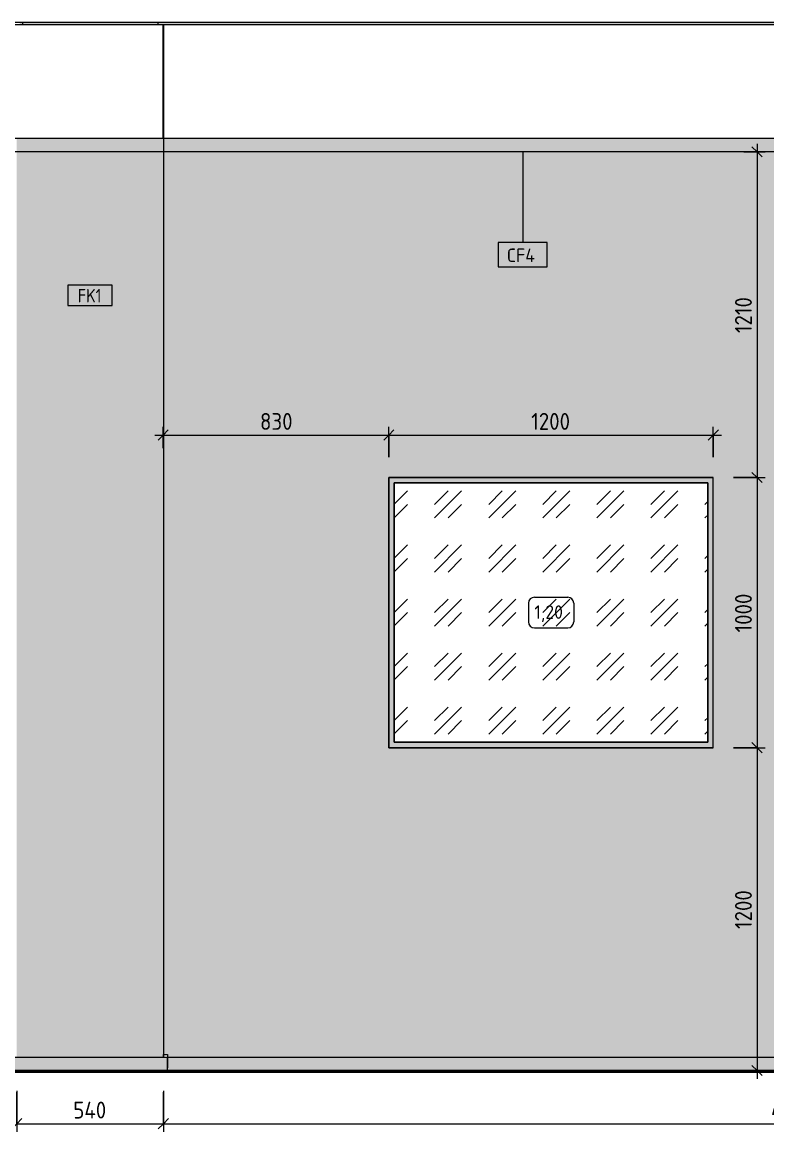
# Model space of a CAD drawing. Header units: millimetres. Extents: x 108096 to 167894, y -1987 to 21700.
# Drawn here: x 142170 to 144924, y 8173 to 12280 of the extents above; entities that cross this region are included whole.
import ezdxf

# ---------------------------------------------------------------- set-up
doc = ezdxf.new("R2010")
doc.units = ezdxf.units.MM
for name, color, linetype, lineweight in [('A-ANNO-DIMS', 7, 'Continuous', 9), ('A-ANNO-DIMS-25', 7, 'Continuous', 9), ('A-CLNG', 7, 'Continuous', 9), ('A-CLNG-IDEN', 7, 'Continuous', 9), ('A-FLOR', 7, 'Continuous', 9), ('A-GENM', 7, 'Continuous', 9), ('A-WALL-IDEN', 7, 'Continuous', 9), ('A-WALL-PATT', 7, 'Continuous', 9), ('I-FURN', 7, 'Continuous', 9), ('I-FURN-IDEN', 7, 'Continuous', 9), ('I-WALL', 7, 'Continuous', 9), ('S-COLS', 7, 'Continuous', 9)]:
    doc.layers.add(name, color=color, linetype=linetype, lineweight=lineweight)
for name, color, linetype, lineweight, true_color in [('A-FLOR-1', 7, 'Continuous', 9, 0x787878), ('A-FLOR-FNSH-1', 7, 'Continuous', 30, 0x3c3c3c), ('I-FURN-11', 7, 'Continuous', 9, 0x949494), ('I-FURN-13', 7, 'Continuous', 9, 0xa1a1a1), ('I-FURN-5', 7, 'Continuous', 9, 0xc0c0c0)]:
    doc.layers.add(name, color=color, linetype=linetype, lineweight=lineweight, true_color=true_color)
doc.layers.add('I-FURN-12', color=7, linetype='Continuous', lineweight=9, true_color=0x303030, transparency=0.7)
doc.styles.add('GOST Common_5', font='GOST_Common.ttf', dxfattribs={"height": 50})
doc.styles.add('GOST Common_7', font='GOST_Common.ttf', dxfattribs={"width": 0.9, "height": 50})
doc.styles.add('ISOCPEUR_2', font='isocpeur.ttf', dxfattribs={"width": 0.9, "height": 62.5})
doc.dimstyles.new('ISO-2_5_0_9К_БОЛЬШОЙ_1', dxfattribs={"dimscale": 304.8, "dimtxt": 62.248823, "dimasz": 0.123031, "dimexe": 0.098425, "dimexo": 0.246063, "dimgap": 0, "dimtad": 1, "dimdec": 0, "dimrnd": 10, "dimzin": 0, "dimdsep": 46, "dimtxsty": 'ISOCPEUR_2', "dimblk1": 'OBLIQUE', "dimblk2": 'OBLIQUE', "dimsah": 1, "dimcen": 0.09, "dimdle": 0.098425, "dimazin": 0, "dimtfac": 1, "dimtdec": 4, "dimtix": 1, "dimtmove": 0, "dimatfit": 3, "dimfxl": 1, "dimtvp": 1, "dimtolj": 1, "dimtzin": 0, "dimarcsym": 2})

# ---------------------------------------------------------------- blocks, each defined once
blk = doc.blocks.new('Зеркало обычное - 1_20-26543683-Развертка 3_33-2')
at = {"layer": 'I-FURN'}
h = blk.add_hatch(dxfattribs=at)
h.set_pattern_fill('FP_19', color=256, style=0, pattern_type=2)
h.set_pattern_definition([(45, (-17704.6, 8445), (-199.9995, 0), [141.421, -141.421]), (45, (-17654.6, 8445), (-199.9995, 0), [70.711, -212.132]), (45, (-17704.6, 8495), (-199.9995, 0), [70.711, -212.132])])
h.paths.add_polyline_path([(-17377.7, 9615), (-16565, 9615), (-16565, 10575), (-17725, 10575), (-17725, 9615)])
at = {"layer": 'I-FURN-12'}
h = blk.add_hatch(color=256, dxfattribs=at)
h.paths.add_polyline_path([(-17745, 9595), (-16545, 9595), (-16545, 10595), (-17745, 10595), (-17745, 9615)])
h.paths.add_polyline_path([(-17725, 9615), (-17725, 10575), (-16565, 10575), (-16565, 9615), (-17377.7, 9615)])
at = {"layer": 'I-FURN-11'}
for p, q in [((-16545, 10595), (-17745, 10595)), ((-17745, 9595), (-17745, 10595)), ((-16545, 9595), (-16545, 10595)), ((-17745, 9595), (-16545, 9595))]:
    blk.add_line(p, q, dxfattribs=at)
at = {"layer": 'I-FURN-13'}
for p, q in [((-16565, 10575), (-17725, 10575)), ((-17725, 9615), (-17725, 10575)), ((-16565, 10575), (-17725, 10575)), ((-17725, 10575), (-17725, 9615)), ((-16565, 9615), (-16565, 10575)), ((-16565, 9615), (-16565, 10575)), ((-17725, 9615), (-16565, 9615)), ((-17725, 9615), (-16565, 9615))]:
    blk.add_line(p, q, dxfattribs=at)
at = {"layer": 'I-FURN-5'}
for p, q in [((-17745, 10595), (-16545, 10595)), ((-17745, 10595), (-17745, 9595)), ((-17725, 10575), (-16565, 10575)), ((-17725, 10575), (-17725, 9615)), ((-17725, 10575), (-16565, 10575)), ((-17725, 9615), (-17725, 10575)), ((-16565, 9615), (-16565, 10575)), ((-16565, 10575), (-16565, 9615)), ((-16545, 9595), (-16545, 10595)), ((-16565, 9615), (-17725, 9615)), ((-16565, 9615), (-17725, 9615)), ((-16545, 9595), (-17745, 9595))]:
    blk.add_line(p, q, dxfattribs=at)
blk = doc.blocks.new('Плинтус - Плинтус светлый _сад_-33409578-Развертка 3_33-2')
at = {"layer": 'A-GENM'}
blk.add_hatch(color=256, dxfattribs=at).paths.add_polyline_path([(-19100, 8400), (-18564, 8400), (-18564, 8450), (-19136, 8450), (-19136, 8400), (-19110, 8400)])
for p, q in [((-19136, 8450), (-18564, 8450)), ((-19136, 8450), (-19136, 8400)), ((-18564, 8400), (-18564, 8450))]:
    blk.add_line(p, q, dxfattribs=at)
blk = doc.blocks.new('Плинтус - Плинтус светлый _сад_-33412346-Развертка 3_33-2')
at = {"layer": 'A-GENM'}
for p, q in [((-18579, 8450), (-18579, 8460)), ((-18579, 8460), (-18564, 8460)), ((-18564, 8460), (-18564, 8410))]:
    blk.add_line(p, q, dxfattribs=at)
blk = doc.blocks.new('Плинтус - Плинтус светлый _сад_-33409636-Развертка 3_33-2')
at = {"layer": 'A-GENM'}
h = blk.add_hatch(color=256, dxfattribs=at)
h.paths.add_polyline_path([(-14436.5, 8400), (-14332.8, 8400), (-14332.8, 8450), (-14436.5, 8450)])
h.paths.add_polyline_path([(-18554.9, 8400), (-16036.5, 8400), (-16036.5, 8450), (-18564, 8450), (-18564, 8400)])
for p, q in [((-18564, 8450), (-16036.5, 8450)), ((-16036.5, 8450), (-14436.5, 8450)), ((-14436.5, 8450), (-14332.8, 8450)), ((-14332.8, 8450), (-13936, 8450)), ((-16036.5, 8400), (-16431.3, 8400)), ((-14436.5, 8400), (-16036.5, 8400)), ((-14332.8, 8400), (-14436.5, 8400)), ((-13936, 8400), (-14332.8, 8400))]:
    blk.add_line(p, q, dxfattribs=at)
blk = doc.blocks.new('DIMBLOCK26-Развертка 3_33-2')
at = {"layer": 'A-ANNO-DIMS-25'}
for p, q in [((142149.9, 8325), (142149.9, 8173.4)), ((142149.9, 8203.4), (142149.9, 8320)), ((142691.9, 8325), (142691.9, 8173.4)), ((142691.9, 8203.4), (142691.9, 8320)), ((142149.9, 8203.4), (142691.9, 8203.4))]:
    blk.add_line(p, q, dxfattribs=at)
at = {"layer": 'A-ANNO-DIMS-25', "lineweight": 20}
for p, q in [((142149.9, 8203.4), (142168.7, 8222.1)), ((142691.9, 8203.4), (142710.7, 8222.1)), ((142149.9, 8203.4), (142131.2, 8184.6)), ((142691.9, 8203.4), (142673.2, 8184.6))]:
    blk.add_line(p, q, dxfattribs=at)
at = {"layer": 'A-ANNO-DIMS-25', "color": 0, "insert": (142358.7, 8285), "char_height": 62.5, "width": 149.397, "attachment_point": 1, "line_spacing_factor": 1.149209, "style": 'ISOCPEUR_2'}
blk.add_mtext('540', dxfattribs=at)
blk = doc.blocks.new('_Oblique')
at = {"color": 0, "linetype": 'ByBlock', "lineweight": -2}
blk.add_line((-0.5, -0.5), (0.5, 0.5), dxfattribs=at)
blk = doc.blocks.new('DIMBLOCK27-Развертка 3_33-2')
at = {"layer": 'A-ANNO-DIMS-25'}
for p, q in [((142691.9, 8325), (142691.9, 8173.4)), ((142691.9, 8203.4), (142691.9, 8320)), ((147350.9, 8325), (147350.9, 8173.4)), ((147350.9, 8203.4), (147350.9, 8320)), ((142691.9, 8203.4), (147350.9, 8203.4))]:
    blk.add_line(p, q, dxfattribs=at)
at = {"layer": 'A-ANNO-DIMS-25', "lineweight": 20}
for p, q in [((142691.9, 8203.4), (142710.7, 8222.1)), ((147350.9, 8203.4), (147369.7, 8222.1)), ((142691.9, 8203.4), (142673.2, 8184.6)), ((147350.9, 8203.4), (147332.2, 8184.6))]:
    blk.add_line(p, q, dxfattribs=at)
at = {"layer": 'A-ANNO-DIMS-25', "color": 0, "insert": (144939.4, 8285), "char_height": 62.5, "width": 196.802, "attachment_point": 1, "line_spacing_factor": 1.149209, "style": 'ISOCPEUR_2'}
blk.add_mtext('4660', dxfattribs=at)
blk = doc.blocks.new('DIMBLOCK29-Развертка 3_33-2')
at = {"layer": 'A-ANNO-DIMS-25'}
for p, q in [((142690.9, 10703.6), (142690.9, 10782.1)), ((143525.9, 10670), (143525.9, 10782.1)), ((142660.9, 10752.1), (143525.9, 10752.1)), ((142690.9, 10752.1), (142690.9, 10703.6)), ((143525.9, 10752.1), (143525.9, 10670))]:
    blk.add_line(p, q, dxfattribs=at)
at = {"layer": 'A-ANNO-DIMS-25', "lineweight": 20}
for p, q in [((142690.9, 10752.1), (142709.7, 10770.8)), ((143525.9, 10752.1), (143544.7, 10770.8)), ((142690.9, 10752.1), (142672.2, 10733.3)), ((143525.9, 10752.1), (143507.2, 10733.3))]:
    blk.add_line(p, q, dxfattribs=at)
at = {"layer": 'A-ANNO-DIMS-25', "color": 0, "insert": (143049.2, 10833.7), "char_height": 62.5, "width": 142.215, "attachment_point": 1, "line_spacing_factor": 1.149209, "style": 'ISOCPEUR_2'}
blk.add_mtext('830', dxfattribs=at)
blk = doc.blocks.new('DIMBLOCK30-Развертка 3_33-2')
at = {"layer": 'A-ANNO-DIMS-25'}
for p, q in [((143525.9, 10670), (143525.9, 10782.1)), ((144725.9, 10670), (144725.9, 10782.1)), ((143525.9, 10752.1), (144755.9, 10752.1)), ((143525.9, 10752.1), (143525.9, 10670)), ((144725.9, 10752.1), (144725.9, 10670))]:
    blk.add_line(p, q, dxfattribs=at)
at = {"layer": 'A-ANNO-DIMS-25', "lineweight": 20}
for p, q in [((143525.9, 10752.1), (143544.7, 10770.8)), ((144725.9, 10752.1), (144744.7, 10770.8)), ((143525.9, 10752.1), (143507.2, 10733.3)), ((144725.9, 10752.1), (144707.2, 10733.3))]:
    blk.add_line(p, q, dxfattribs=at)
at = {"layer": 'A-ANNO-DIMS-25', "color": 0, "insert": (144052.3, 10833.7), "char_height": 62.5, "width": 176.691, "attachment_point": 1, "line_spacing_factor": 1.149209, "style": 'ISOCPEUR_2'}
blk.add_mtext('1200', dxfattribs=at)
blk = doc.blocks.new('DIMBLOCK35-Развертка 3_33-2')
at = {"layer": 'A-ANNO-DIMS-25'}
for p, q in [((144887.7, 11830), (144887.7, 10595)), ((144839.2, 11800), (144917.7, 11800)), ((144887.7, 11800), (144839.2, 11800)), ((144800.9, 10595), (144917.7, 10595)), ((144887.7, 10595), (144800.9, 10595))]:
    blk.add_line(p, q, dxfattribs=at)
at = {"layer": 'A-ANNO-DIMS-25', "lineweight": 20}
for p, q in [((144887.7, 11800), (144869, 11818.8)), ((144887.7, 11800), (144906.5, 11781.2)), ((144887.7, 10595), (144869, 10613.7)), ((144887.7, 10595), (144906.5, 10576.2))]:
    blk.add_line(p, q, dxfattribs=at)
at = {"layer": 'A-ANNO-DIMS-25', "color": 0, "insert": (144806.1, 11129.3), "char_height": 62.5, "width": 163.762, "attachment_point": 1, "rotation": 90, "line_spacing_factor": 1.149209, "style": 'ISOCPEUR_2'}
blk.add_mtext('1210', dxfattribs=at)
blk = doc.blocks.new('DIMBLOCK36-Развертка 3_33-2')
at = {"layer": 'A-ANNO-DIMS-25', "lineweight": 20}
for p, q in [((144887.7, 10595), (144869, 10613.7)), ((144887.7, 10595), (144906.5, 10576.2)), ((144887.7, 9595), (144869, 9613.7)), ((144887.7, 9595), (144906.5, 9576.2))]:
    blk.add_line(p, q, dxfattribs=at)
at = {"layer": 'A-ANNO-DIMS-25'}
for p, q in [((144800.9, 10595), (144917.7, 10595)), ((144887.7, 10595), (144800.9, 10595)), ((144887.7, 10595), (144887.7, 9595)), ((144800.9, 9595), (144917.7, 9595)), ((144887.7, 9595), (144800.9, 9595))]:
    blk.add_line(p, q, dxfattribs=at)
at = {"layer": 'A-ANNO-DIMS-25', "color": 0, "insert": (144806.1, 10021.4), "char_height": 62.5, "width": 176.691, "attachment_point": 1, "rotation": 90, "line_spacing_factor": 1.149209, "style": 'ISOCPEUR_2'}
blk.add_mtext('1000', dxfattribs=at)
blk = doc.blocks.new('DIMBLOCK37-Развертка 3_33-2')
at = {"layer": 'A-ANNO-DIMS-25', "lineweight": 20}
for p, q in [((144887.7, 9595), (144869, 9613.7)), ((144887.7, 9595), (144906.5, 9576.2)), ((144887.7, 8400), (144869, 8418.7)), ((144887.7, 8400), (144906.5, 8381.2))]:
    blk.add_line(p, q, dxfattribs=at)
at = {"layer": 'A-ANNO-DIMS-25'}
for p, q in [((144800.9, 9595), (144917.7, 9595)), ((144887.7, 9595), (144800.9, 9595)), ((144887.7, 9595), (144887.7, 8370)), ((144839.2, 8400), (144917.7, 8400)), ((144887.7, 8400), (144839.2, 8400))]:
    blk.add_line(p, q, dxfattribs=at)
at = {"layer": 'A-ANNO-DIMS-25', "color": 0, "insert": (144806.1, 8923.9), "char_height": 62.5, "width": 176.691, "attachment_point": 1, "rotation": 90, "line_spacing_factor": 1.149209, "style": 'ISOCPEUR_2'}
blk.add_mtext('1200', dxfattribs=at)
blk = doc.blocks.new('М_потолков - Марка_ Имя типа-25382930-Развертка 3_33-2')
at = {"layer": 'A-CLNG-IDEN'}
for p, q in [((-17159.4, 11464.4), (-17340.6, 11464.4)), ((-17340.6, 11464.4), (-17340.6, 11375)), ((-17159.4, 11375), (-17159.4, 11464.4)), ((-17340.6, 11375), (-17159.4, 11375))]:
    blk.add_line(p, q, dxfattribs=at)
blk = doc.blocks.new('Марка_Мебель - В прямоуг_Balcon_Марка-25523697-Развертка 3_33-2')
at = {"layer": 'I-FURN-IDEN'}
for p, q in [((-17206.4, 10151.9), (-17083.6, 10151.9)), ((-17228.9, 10129.4), (-17228.9, 10060.4)), ((-17061.1, 10129.4), (-17061.1, 10060.6)), ((-17206.5, 10038.1), (-17083.6, 10038.1))]:
    blk.add_line(p, q, dxfattribs=at)
for centre, radius, start, end in [((-17206.4, 10129.4), 22.5, 90, 180), ((-17083.6, 10129.4), 22.5, 0, 90), ((-17206.5, 10060.4), 22.3, 180, 270), ((-17083.6, 10060.6), 22.5, 270, 0)]:
    blk.add_arc(centre, radius, start, end, dxfattribs=at)
blk = doc.blocks.new('М_стена_0001 - Типоразмер_без рамки-25382661-Развертка 3_33-2')
at = {"layer": 'A-WALL-IDEN'}
for p, q in [((-15024.3, 11306.3), (-15187.6, 11306.3)), ((-15187.6, 11306.3), (-15187.6, 11231.3)), ((-15024.3, 11231.3), (-15024.3, 11306.3)), ((-15187.6, 11231.3), (-15024.3, 11231.3))]:
    blk.add_line(p, q, dxfattribs=at)

msp = doc.modelspace()

# ---------------------------------------------------------------- hatches: boundary and pattern name
at = {"layer": 'A-FLOR-1'}
h = msp.add_hatch(dxfattribs=at)
h.set_pattern_fill('FP_17', color=256, style=0, pattern_type=2)
h.set_pattern_definition([(45, (161120.4, 0), (-18.858538, 18.858538), [26.67, -4.445, 0.889, -4.445]), (45, (161120.4, 18.847), (-18.858538, 18.858538), []), (50, (161120.4, 0), (31.882273, -2.789042), [3.334, -36.671]), (355, (161120.4, 0), (-6.16744, 33.434757), [2.667, -29.337]), (100.451, (161123.057, -0.232), (25.71478, 30.64491), [2.833, -31.166]), (46.184, (161120.4, 8.89), (47.43861, -7.35742), [5.001, -55.007]), (96.636, (161124.354, 8.277), (41.54552, 43.30015), [4.25, -46.749]), (351.184, (161120.4, 8.89), (41.54594, 43.29915), [4, -44.005]), (21, (161124.846, 6.667), (26.53271, -17.896184), [3.334, -36.671]), (326, (161124.846, 6.667), (10.81533, 32.23273), [2.667, -29.337]), (71.451, (161127.057, 5.176), (37.347598, 14.33587), [2.833, -31.166]), (37.5, (161120.401, 0), (0.5409076, 14.797043), [0.8382, -28.143, 0.8382, -28.943, -29.448]), (37.5, (161120.401, 0), (0.5409076, 14.797043), [-58.763, 0.8382, -28.61]), (7.5, (161120.401, 0), (11.693745, 17.531323), [0.8382, -16.142, 0.8382, -27.476, -11.224]), (7.5, (161120.401, 0), (11.693745, 17.531323), [-45.295, 0.8382, -10.385]), (327.5, (161110.488, 0), (23.728552, -1.0023125), [0.8382, -10.274, 0.8382, -33.833, -46.006]), (327.5, (161110.488, 0), (23.728552, -1.0023125), [-45.783, 0.8382, -45.168]), (317.5, (161106.043, 0), (25.922812, 4.44989), [0.8382, -13.608, 0.8382, -22.187, -32.671]), (317.5, (161106.043, 0), (25.922812, 4.44989), [-37.471, 0.8382, -31.833])])
h.paths.add_polyline_path([(147553.2, 8394.5), (147670.9, 8394.5), (147670.9, 8395), (140120.9, 8395), (140120.9, 8394.5), (147523.7, 8394.5)])
at = {"layer": 'A-WALL-PATT'}
for points in [[(142690.9, 8450), (142691.9, 8450), (142691.9, 12270), (142690.9, 12270), (142690.9, 8460)], [(142149.9, 8450), (142690.9, 8450), (142690.9, 11850), (142149.9, 11850), (142149.9, 8516)]]:
    msp.add_hatch(color=256, dxfattribs=at).paths.add_polyline_path(points)
h = msp.add_hatch(color=256, dxfattribs=at)
h.paths.add_polyline_path([(142706.9, 8450), (145234.4, 8450), (145234.4, 10300), (146834.4, 10300), (146834.4, 8450), (146938.1, 8450), (146938.1, 8820), (147349.9, 8820), (147349.9, 11850), (142691.9, 11850), (142691.9, 8460), (142706.9, 8460)])
h.paths.add_polyline_path([(143525.9, 9595), (143525.9, 10595), (144725.9, 10595), (144725.9, 9595), (143545.9, 9595)])
at = {"layer": 'I-WALL'}
h = msp.add_hatch(color=256, dxfattribs=at)
h.paths.add_polyline_path([(147199.3, 12270), (147370.9, 12270), (147370.9, 12280), (142670.9, 12280), (142670.9, 12270), (146727.4, 12270)])
h.paths.add_polyline_path([(142160.9, 12270), (142170.9, 12270), (142170.9, 12280), (142160.9, 12280), (142160.9, 12270)])
at = {"layer": 'S-COLS'}
msp.add_hatch(color=256, dxfattribs=at).paths.add_polyline_path([(142670.9, 12270), (142670.9, 12280), (142170.9, 12280), (142170.9, 12270), (142441.9, 12270)])

# ---------------------------------------------------------------- linework, layer by layer
at = {"layer": 'A-CLNG'}
msp.add_line((147649.9, 11800), (140391.9, 11800), dxfattribs=at)
at = {"layer": 'A-CLNG-IDEN'}
msp.add_line((144020.9, 11800), (144020.9, 11464.4), dxfattribs=at)
at = {"layer": 'A-FLOR'}
for p, q in [((140120.4, 12280), (147671.2, 12280)), ((147649.9, 8400), (140141.9, 8400))]:
    msp.add_line(p, q, dxfattribs=at)
at = {"layer": 'A-FLOR-FNSH-1'}
msp.add_line((147670.9, 8395), (140120.9, 8395), dxfattribs=at)
at = {"layer": 'I-WALL'}
for p, q in [((147650.9, 12270), (140140.9, 12270)), ((142690.9, 11850), (142690.9, 12270)), ((142691.9, 12270), (142691.9, 8450)), ((142690.9, 11850), (140391.9, 11850)), ((147649.9, 11850), (142691.9, 11850))]:
    msp.add_line(p, q, dxfattribs=at)
at = {"layer": 'S-COLS'}
for p, q in [((142170.9, 12280), (142170.9, 12270)), ((142670.9, 12280), (142670.9, 12270))]:
    msp.add_line(p, q, dxfattribs=at)

# ---------------------------------------------------------------- block references
at = {"layer": 'A-CLNG-IDEN'}
msp.add_blockref('М_потолков - Марка_ Имя типа-25382930-Развертка 3_33-2', (161270.9, 0), dxfattribs=at)
at = {"layer": 'A-GENM'}
for name in ['Плинтус - Плинтус светлый _сад_-33412346-Развертка 3_33-2', 'Плинтус - Плинтус светлый _сад_-33409578-Развертка 3_33-2', 'Плинтус - Плинтус светлый _сад_-33409636-Развертка 3_33-2']:
    msp.add_blockref(name, (161270.9, 0), dxfattribs=at)
at = {"layer": 'A-WALL-IDEN'}
msp.add_blockref('М_стена_0001 - Типоразмер_без рамки-25382661-Развертка 3_33-2', (157526.2, 0), dxfattribs=at)
at = {"layer": 'I-FURN-11'}
msp.add_blockref('Зеркало обычное - 1_20-26543683-Развертка 3_33-2', (161270.9, 0), dxfattribs=at)
at = {"layer": 'I-FURN-IDEN'}
msp.add_blockref('Марка_Мебель - В прямоуг_Balcon_Марка-25523697-Развертка 3_33-2', (161270.9, 0), dxfattribs=at)

# ---------------------------------------------------------------- texts
at = {"layer": 'A-CLNG-IDEN', "insert": (143962, 11442.3), "char_height": 50, "width": 138.291, "attachment_point": 1, "style": 'GOST Common_5'}
msp.add_mtext('CF4', dxfattribs=at)
at = {"layer": 'A-WALL-IDEN', "insert": (142375.3, 11292.7), "char_height": 50, "width": 111.835, "attachment_point": 1, "style": 'GOST Common_7'}
msp.add_mtext('FK1', dxfattribs=at)
at = {"layer": 'I-FURN-IDEN', "insert": (144064.3, 10121.8), "char_height": 50, "width": 140.295, "attachment_point": 1, "style": 'GOST Common_5'}
msp.add_mtext('1,20', dxfattribs=at)

# ---------------------------------------------------------------- dimensions: what is measured, and where the dimension line sits
at = {"layer": 'A-ANNO-DIMS'}
for base, p1, p2, override, picture, middle in [((144887.7, 10595), (144914.2, 11800), (144725.9, 10595), {"dimpost": '<>', "dimfxl": 1219.629173}, 'DIMBLOCK35-Развертка 3_33-2', (144856.5, 11197.5)), ((144887.7, 9595), (144725.9, 10595), (144725.9, 9595), {"dimpost": '<>', "dimfxl": 1000}, 'DIMBLOCK36-Развертка 3_33-2', (144856.5, 10095)), ((144887.7, 8400), (144725.9, 9595), (144914.2, 8400), {"dimpost": '<>', "dimfxl": 1209.750106}, 'DIMBLOCK37-Развертка 3_33-2', (144856.5, 8997.5))]:
    dim = msp.add_linear_dim(base=base, p1=p1, p2=p2, angle=90, dimstyle='ISO-2_5_0_9К_БОЛЬШОЙ_1', override=override, dxfattribs=at)
    dim.commit()
    dim.dimension.update_dxf_attribs({"geometry": picture, "text_midpoint": middle})
for base, p1, p2, override, picture, middle in [((143525.9, 10752.1), (142690.9, 10778.6), (143525.9, 10595), {"dimpost": '<>', "dimfxl": 854.940832}, 'DIMBLOCK29-Развертка 3_33-2', (143108.4, 10783.3)), ((144725.9, 10752.1), (143525.9, 10595), (144725.9, 10595), {"dimpost": '<>', "dimfxl": 1200}, 'DIMBLOCK30-Развертка 3_33-2', (144125.9, 10783.3)), ((142691.9, 8203.4), (142149.9, 8400), (142691.9, 8400), {"dimpost": '<>', "dimfxl": 542}, 'DIMBLOCK26-Развертка 3_33-2', (142420.9, 8234.6)), ((147350.9, 8203.4), (142691.9, 8400), (147350.9, 8400), {"dimpost": '<>', "dimfxl": 4658.999995}, 'DIMBLOCK27-Развертка 3_33-2', (145021.4, 8234.6))]:
    dim = msp.add_linear_dim(base=base, p1=p1, p2=p2, dimstyle='ISO-2_5_0_9К_БОЛЬШОЙ_1', override=override, dxfattribs=at)
    dim.commit()
    dim.dimension.update_dxf_attribs({"geometry": picture, "text_midpoint": middle})

doc.saveas('drawing.dxf')
